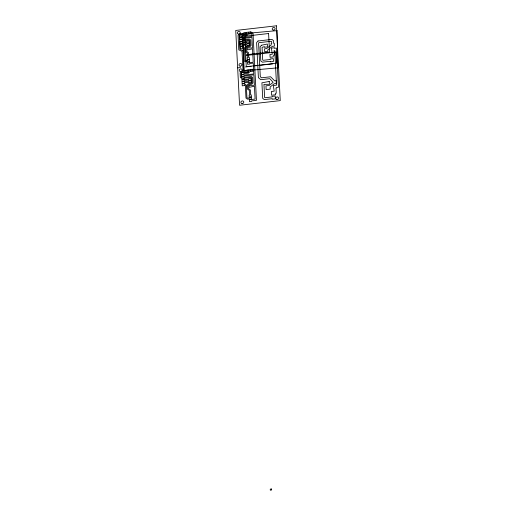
<?xml version="1.0" encoding="UTF-8"?>
<svg xmlns="http://www.w3.org/2000/svg" width="516" height="516" viewBox="0 0 516 516"><rect width="100%" height="100%" fill="white"/><g stroke="black" fill="none" stroke-linecap="round" stroke-linejoin="round"><path stroke-width="0.77" d="M239.959 35.075L241.81 34.862L241.836 35.398L246.306 34.882L246.854 34.295L246.384 34.346L246.28 32.385L248.415 32.14L248.512 34.101L247.932 34.166L246.751 35.727L241.881 36.288L241.907 36.823L239.779 37.062L239.688 35.294M237.657 67.854L240.501 67.532M245.429 66.964L251.137 66.312M255.536 65.809L256.852 65.661M260.632 65.229L272.848 63.836M246.442 46.292L245.248 47.588L245.455 51.639L247.583 53.129L247.809 57.65L247.229 57.715L247.332 59.675L249.46 59.43L249.363 57.476L248.783 57.54L248.531 52.632L246.403 51.142L246.235 47.846L246.887 47.137L249.847 46.795L251.04 45.505L250.763 40.093L249.454 39.087L242.069 39.932L242.043 39.397L239.908 39.642L239.934 40.171L239.418 40.235L239.185 35.701L240.72 34.456L246.074 34.379L245.971 32.424L243.836 32.663L243.868 33.198L240.359 33.598L238.044 35.372L238.785 49.891L242.043 51.31L243.049 70.918L242.268 71.008L240.108 72.762L240.346 77.497L241.894 78.471L241.92 79.006L244.049 78.761L244.023 78.226L251.008 77.426L251.724 77.981L251.963 82.657L251.311 83.36L248.351 83.702L247.158 84.998L247.364 89.049L249.492 90.539L249.718 95.054L249.138 95.125L249.241 97.079L251.369 96.84L251.273 94.879L250.692 94.944L250.441 90.036L248.312 88.546L248.144 85.256L248.796 84.547L251.756 84.205L252.95 82.915L252.672 77.503L251.363 76.491L243.978 77.336L243.952 76.8L241.817 77.045L241.836 77.387L241.295 77L241.095 73.104L242.63 71.859L247.983 71.788L247.88 69.828L244.249 70.782L243.223 50.691L239.882 49.278L239.463 41.125L239.985 41.061L240.011 41.596L242.139 41.357L242.114 40.822L249.099 40.022L249.815 40.577L250.054 45.247L249.396 45.956L246.442 46.292M258.071 40.983L256.607 42.576L258.393 77.645L260.812 79.69L269.752 78.664L273.132 82.354L269.191 85.482L265.959 85.849L266.153 89.591L270.223 89.126L270.113 87.017L274.248 83.734L276.312 83.502L276.163 80.651L274.635 80.825L270.61 76.774L261.573 77.806L260.296 76.729L258.58 43.092L258.961 42.673L271.216 41.274L271.635 41.596L271.738 43.531L271.152 43.602L271.223 44.944L266.617 48.594L264.553 48.833L264.708 51.684L267.804 51.329L267.733 49.981L272.338 46.33L274.402 46.098L274.254 43.247L273.673 43.312L273.538 40.641L271.926 39.403L258.071 40.983M261.541 45.234L260.077 46.821L260.799 60.965L262.412 62.178L270.32 61.288L270.352 61.823L273.448 61.468L273.299 58.624L270.197 58.979L270.229 59.508L263.115 60.308L262.702 59.991L262.057 47.337L264.347 46.704L264.379 47.24L267.475 46.885L267.333 44.034L261.541 45.234M248.764 71.698L248.215 72.292L243.745 72.801L243.72 72.266L241.585 72.511L241.688 74.472L243.823 74.227L243.791 73.691L248.66 73.137L249.841 71.576L250.421 71.511L250.325 69.55L248.19 69.795L248.293 71.75L248.764 71.698M274.293 54.883L273.151 56.121L273.19 56.966L270.094 57.321L269.939 54.47L272.306 54.199L271.41 48.104L274.512 47.749L274.538 48.285L276.46 48.065L278.459 87.236L276.537 87.462L276.57 88.01L275.983 88.075L276.247 93.222L275.531 93.293L275.608 94.763L271.539 95.228L271.345 91.487L274.196 91.158L273.319 85.514L276.524 85.134L274.764 50.587L274.073 50.671L274.293 54.883M247.383 60.546L245.739 60.746L245.023 60.178L244.384 47.685L243.075 46.679L242.417 46.756L242.391 46.221L240.256 46.466L240.359 48.42L242.488 48.181L242.72 47.614L243.21 48.194L243.842 60.675L245.384 61.688L249.589 61.714L249.486 59.759L247.351 60.004L247.383 60.546M249.293 97.95L247.654 98.15L246.932 97.582L246.293 85.095L244.984 84.082L244.326 84.16L244.3 83.624L242.165 83.869L242.268 85.83L244.397 85.585L244.629 85.024L245.345 85.572L245.984 98.053L247.293 99.091L251.498 99.124L251.395 97.163L249.267 97.408L249.293 97.95M276.434 25.8L235.741 30.45L239.566 105.258L280.259 100.614L276.434 25.8M250.905 31.857L248.77 32.102L248.873 34.062L251.002 33.817L251.047 33.276L251.763 33.824L251.905 36.552L241.952 37.687L241.927 37.152L239.792 37.397L239.895 39.351L242.03 39.113L241.998 38.577L251.95 37.442L252.479 47.911L247.216 47.969L247.319 49.929L252.524 48.801L253.214 62.204L249.628 62.617L249.602 62.081L247.467 62.326L247.57 64.281L249.699 64.042L249.673 63.507L253.259 63.094L253.608 69.97L252.84 69.795L252.814 69.267L250.679 69.505L250.782 71.466L252.917 71.221L252.956 70.679L253.672 71.234L253.814 73.956L243.862 75.091L243.836 74.556L241.701 74.801L241.804 76.761L243.939 76.516L243.907 75.981L253.859 74.846L254.394 85.314L249.125 85.379L249.228 87.339L254.44 86.204L255.091 99.078L249.376 99.73L249.48 101.691L251.608 101.446L251.582 100.91L256.446 100.356L253.027 33.314L250.931 32.392L250.905 31.857M268.591 33.527L244.816 36.243L245.764 54.812L269.539 52.097L268.591 33.527M242.159 41.686L240.024 41.931L240.127 43.886L242.256 43.647L242.23 43.112L246.958 42.57L246.99 43.105L249.118 42.86L249.015 40.899L246.887 41.145L246.912 41.68L242.185 42.222L242.159 41.686M242.275 43.976L240.14 44.221L240.243 46.176L242.378 45.937L242.346 45.402L247.093 44.86L247.119 45.395L249.254 45.15L249.151 43.189L247.016 43.434L247.048 43.97L242.301 44.511L242.275 43.976M275.95 52.045L245.7 55.496L246.267 66.687L276.518 63.229L275.95 52.045M244.068 79.09L241.933 79.335L242.036 81.296L244.171 81.051L244.139 80.515L248.867 79.974L248.899 80.509L251.028 80.264L250.931 78.309L248.796 78.548L248.822 79.083L244.094 79.625L244.068 79.09M244.184 81.38L242.049 81.625L242.152 83.586L244.287 83.34L244.255 82.805L249.002 82.263L249.028 82.799L251.163 82.554L251.06 80.593L248.925 80.838L248.957 81.373L244.21 81.915L244.184 81.38M269.242 81.444L261.915 82.818L262.709 98.362L264.308 99.601L272.229 98.698L272.261 99.233L275.357 98.879L275.215 96.028L272.106 96.382L272.138 96.918L265.024 97.73L264.611 97.408L263.947 84.379L269.384 84.295L269.242 81.444M271.429 489L270.261 489.129L270.32 490.2L271.481 490.065L271.429 489M277.053 30.637L242.862 33.727L243.713 70.918L277.905 67.828L277.053 30.637M276.924 99.607A1.477 1.322 -22.3 0 0 278.588 97.743A1.477 1.322 -22.3 0 0 276.118 97.466A1.477 1.322 -22.3 0 0 276.924 99.607M273.377 30.141A1.477 1.322 -22.3 0 0 275.047 28.277A1.477 1.322 -22.3 0 0 272.571 27.993A1.477 1.322 -22.3 0 0 273.377 30.141M238.502 34.127A1.477 1.322 -22.3 0 0 240.166 32.263A1.477 1.322 -22.3 0 0 237.695 31.979A1.477 1.322 -22.3 0 0 238.502 34.127M242.049 103.593A1.477 1.322 -22.3 0 0 243.713 101.729A1.477 1.322 -22.3 0 0 241.243 101.446A1.477 1.322 -22.3 0 0 242.049 103.593M240.14 66.183A1.477 1.322 -22.3 0 0 241.804 64.326A1.477 1.322 -22.3 0 0 239.334 64.042A1.477 1.322 -22.3 0 0 240.14 66.183M240.411 71.531A1.477 1.322 -22.3 0 0 242.075 69.666A1.477 1.322 -22.3 0 0 239.605 69.383A1.477 1.322 -22.3 0 0 240.411 71.531"/></g></svg>
